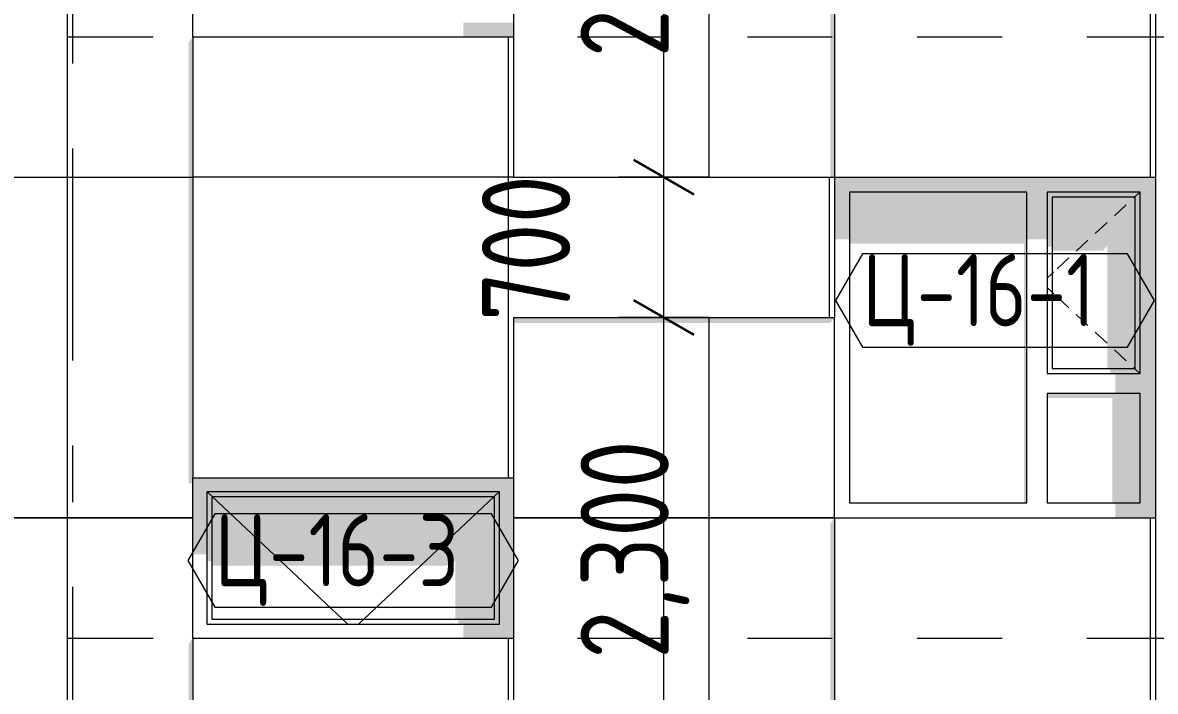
# Model space of a CAD drawing. Header units: millimetres. Extents: x 18162 to 7085488, y 72188 to 247925.
# Drawn here: x 4822692 to 4828340, y 97572 to 100907 of the extents above; entities that cross this region are included whole.
import ezdxf
from ezdxf.enums import TextEntityAlignment as Align

# ---------------------------------------------------------------- set-up
doc = ezdxf.new("R2010")
doc.units = ezdxf.units.MM
doc.header["$MEASUREMENT"] = 0
doc.linetypes.add('Dashed', pattern=[423.333333, 211.666667, -211.666667])
doc.linetypes.add('Double Dashed', pattern=[1093.611073, 529.166651, -211.666656, 141.111112, -211.666656])
for name, color, linetype in [('Archicad Windows', 7, 'Continuous'), ('Structural - Bearing', 7, 'Continuous'), ('Structural - Grid', 7, 'Continuous')]:
    doc.layers.add(name, color=color, linetype=linetype)
doc.styles.add('GENERATED_STYLE_3', font='', dxfattribs={"width": 0.8})
doc.styles.get('GENERATED_STYLE_3').set_extended_font_data('ISOCPEUR MON')
doc.dimstyles.new('GENERATED_STYLE__16', dxfattribs={"dimtxt": 440.00001, "dimasz": 228, "dimexe": 0.18, "dimexo": 0.0625, "dimgap": 0, "dimtad": 1, "dimdec": 0, "dimzin": 0, "dimdsep": 46, "dimtxsty": 'GENERATED_STYLE_3', "dimblk": 'ARROWHEAD_2', "dimblk1": 'ARROWHEAD_2', "dimblk2": 'ARROWHEAD_2', "dimcen": 0.09, "dimse1": 1, "dimse2": 1, "dimclrd": 13, "dimclre": 13, "dimclrt": 13, "dimadec": 0, "dimazin": 0, "dimtfac": 1, "dimtdec": 4, "dimtmove": 0, "dimatfit": 3, "dimfxl": 1, "dimtolj": 1, "dimtzin": 0, "dimarcsym": 0})

# ---------------------------------------------------------------- blocks, each defined once
blk = doc.blocks.new('*X1780', base_point=(4860813, 82836.7))
at = {"layer": 'Structural - Bearing', "color": 8, "linetype": 'Continuous', "lineweight": 13}
blk.add_line((4822913, 97736.7), (4822913, 95436.7), dxfattribs=at)
blk = doc.blocks.new('*X1784', base_point=(4860813, 82836.7))
at = {"layer": 'Structural - Bearing', "color": 8, "linetype": 'Continuous', "lineweight": 13}
for p, q in [((4826113, 97736.7), (4826113, 97136.7)), ((4825139.5, 97136.7), (4825613, 97136.7)), ((4825613, 97136.7), (4826113, 97136.7)), ((4826113, 97136.7), (4826739.5, 97136.7))]:
    blk.add_line(p, q, dxfattribs=at)
blk = doc.blocks.new('*X1791', base_point=(4860813, 82836.7))
at = {"layer": 'Structural - Bearing', "color": 8, "linetype": 'Continuous', "lineweight": 13}
for p, q in [((4822913, 100736.7), (4822913, 98436.7)), ((4822501.9, 100136.7), (4822913, 100136.7)), ((4822913, 100136.7), (4823539.5, 100136.7)), ((4822913, 98436.7), (4822501.9, 98436.7)), ((4822501.9, 98436.7), (4822913, 98436.7)), ((4822913, 98436.7), (4823539.5, 98436.7)), ((4822913, 98436.7), (4822913, 97836.7)), ((4823539.5, 98436.7), (4822913, 98436.7)), ((4822913, 97836.7), (4822913, 97736.7))]:
    blk.add_line(p, q, dxfattribs=at)
blk = doc.blocks.new('*X1792', base_point=(4860813, 82836.7))
at = {"layer": 'Structural - Bearing', "color": 8, "linetype": 'Continuous', "lineweight": 13}
for p, q in [((4826113, 99436.7), (4826113, 98436.7)), ((4825139.5, 98436.7), (4825613, 98436.7)), ((4825613, 98436.7), (4825139.5, 98436.7)), ((4826113, 98436.7), (4825613, 98436.7)), ((4825613, 98436.7), (4826113, 98436.7)), ((4826113, 98436.7), (4826739.5, 98436.7)), ((4826113, 98436.7), (4826113, 97836.7)), ((4826739.5, 98436.7), (4826113, 98436.7)), ((4826113, 97836.7), (4826113, 97736.7))]:
    blk.add_line(p, q, dxfattribs=at)
blk = doc.blocks.new('*X1793', base_point=(4860813, 82836.7))
at = {"layer": 'Structural - Bearing', "color": 8, "linetype": 'Continuous', "lineweight": 13}
for p, q in [((4826113, 100736.7), (4826113, 100136.7)), ((4825139.5, 100136.7), (4825613, 100136.7)), ((4825613, 100136.7), (4826113, 100136.7)), ((4826113, 100136.7), (4826739.5, 100136.7))]:
    blk.add_line(p, q, dxfattribs=at)
blk = doc.blocks.new('*X1798', base_point=(4860813, 82836.7))
at = {"layer": 'Structural - Bearing', "color": 8, "linetype": 'Continuous', "lineweight": 13}
for p, q in [((4822913, 101436.7), (4822913, 100836.7)), ((4822913, 100836.7), (4822913, 100736.7))]:
    blk.add_line(p, q, dxfattribs=at)
blk = doc.blocks.new('*X1799', base_point=(4860813, 82836.7))
at = {"layer": 'Structural - Bearing', "color": 8, "linetype": 'Continuous', "lineweight": 13}
for p, q in [((4826113, 102436.7), (4826113, 101436.7)), ((4825139.5, 101436.7), (4825613, 101436.7)), ((4825613, 101436.7), (4825139.5, 101436.7)), ((4826113, 101436.7), (4825613, 101436.7)), ((4825613, 101436.7), (4826113, 101436.7)), ((4826113, 101436.7), (4826739.5, 101436.7)), ((4826113, 101436.7), (4826113, 100836.7)), ((4826739.5, 101436.7), (4826113, 101436.7)), ((4826113, 100836.7), (4826113, 100736.7))]:
    blk.add_line(p, q, dxfattribs=at)
blk = doc.blocks.new('*X1994', base_point=(4860813, 82836.7))
at = {"layer": 'Structural - Bearing', "color": 7, "linetype": 'Continuous', "lineweight": 9}
for p, q in [((4825113, 97836.7), (4825113, 95636.7)), ((4824013, 97136.7), (4823539.5, 97136.7)), ((4825113, 97136.7), (4824013, 97136.7)), ((4825139.5, 97136.7), (4825113, 97136.7))]:
    blk.add_line(p, q, dxfattribs=at)
blk = doc.blocks.new('*X1995', base_point=(4860813, 82836.7))
at = {"layer": 'Structural - Bearing', "color": 7, "linetype": 'Continuous', "lineweight": 9}
for p, q in [((4825113, 100836.7), (4825113, 98636.7)), ((4824013, 100136.7), (4823539.5, 100136.7)), ((4825113, 100136.7), (4824013, 100136.7)), ((4825139.5, 100136.7), (4825113, 100136.7))]:
    blk.add_line(p, q, dxfattribs=at)
blk = doc.blocks.new('*X2010', base_point=(4860813, 82836.7))
at = {"layer": 'Structural - Bearing', "color": 7, "linetype": 'Continuous', "lineweight": 9}
blk.add_line((4826713, 100136.7), (4826713, 99436.7), dxfattribs=at)
blk = doc.blocks.new('*X2023', base_point=(4860813, 82836.7))
at = {"layer": 'Structural - Bearing', "color": 7, "linetype": 'Continuous', "lineweight": 9}
for p, q in [((4828313, 98436.7), (4828313, 97836.7)), ((4828313, 97836.7), (4828313, 97136.7))]:
    blk.add_line(p, q, dxfattribs=at)
blk = doc.blocks.new('*X2024', base_point=(4860813, 82836.7))
at = {"layer": 'Structural - Bearing', "color": 7, "linetype": 'Continuous', "lineweight": 9}
for p, q in [((4828313, 101436.7), (4828313, 100836.7)), ((4828313, 100836.7), (4828313, 100136.7))]:
    blk.add_line(p, q, dxfattribs=at)
blk = doc.blocks.new('*D2130', base_point=(4860813, 82836.7))
at = {"color": 13, "linetype": 'Continuous', "lineweight": 13}
for p, q in [((4825888.1, 97136.7), (4825888.1, 99436.7)), ((4826113.1, 97136.7), (4825663.1, 97136.7)), ((4825888.1, 96436.7), (4825888.1, 97136.7)), ((4826113.1, 96436.7), (4825663.1, 96436.7))]:
    blk.add_line(p, q, dxfattribs=at)
at = {"color": 12, "linetype": 'Continuous', "lineweight": 35}
for p, q in [((4825738.1, 97223.3), (4826038.1, 97050.1)), ((4825738.1, 96523.3), (4826038.1, 96350.1))]:
    blk.add_line(p, q, dxfattribs=at)
blk = doc.blocks.new('ARROWHEAD_2')
at = {"color": 0, "linetype": 'Continuous', "lineweight": 0}
for p, q in [((-0.378, -0.655), (0.378, 0.655)), ((0, 0), (-1, 0))]:
    blk.add_line(p, q, dxfattribs=at)
blk = doc.blocks.new('*D2131', base_point=(4860813, 82836.7))
at = {"color": 12, "linetype": 'Continuous', "lineweight": 35}
for p, q in [((4825738.1, 99523.3), (4826038.1, 99350.1)), ((4825738.1, 97223.3), (4826038.1, 97050.1))]:
    blk.add_line(p, q, dxfattribs=at)
at = {"color": 13, "linetype": 'Continuous', "lineweight": 13}
for p, q in [((4826113.1, 99436.7), (4825663.1, 99436.7)), ((4825888.1, 97136.7), (4825888.1, 99436.7))]:
    blk.add_line(p, q, dxfattribs=at)
at = {"color": 13, "lineweight": 13, "char_height": 440, "attachment_point": 7, "rotation": 90, "style": 'GENERATED_STYLE_3'}
for s, insert in [('\\A1;{\\pql;\\fISOCPEUR MON|b0|i0|c0|p0;\\W0.800000;700}', (4825421.8, 99417.8)), ('\\A1;{\\pql;\\fISOCPEUR MON|b0|i0|c0|p0;\\W0.800000;2,300}', (4826015.7, 97733.4))]:
    blk.add_mtext(s, dxfattribs=dict(at, insert=insert))
blk = doc.blocks.new('*D2132', base_point=(4860813, 82836.7))
at = {"color": 12, "linetype": 'Continuous', "lineweight": 35}
for p, q in [((4825738.1, 100223.3), (4826038.1, 100050.1)), ((4825738.1, 99523.3), (4826038.1, 99350.1))]:
    blk.add_line(p, q, dxfattribs=at)
at = {"color": 13, "linetype": 'Continuous', "lineweight": 13}
for p, q in [((4826113.1, 100136.7), (4825663.1, 100136.7)), ((4825888.1, 99436.7), (4825888.1, 100136.7)), ((4826113.1, 99436.7), (4825663.1, 99436.7))]:
    blk.add_line(p, q, dxfattribs=at)
blk = doc.blocks.new('*D2133', base_point=(4860813, 82836.7))
at = {"color": 12, "linetype": 'Continuous', "lineweight": 35}
for p, q in [((4825738.1, 102523.3), (4826038.1, 102350.1)), ((4825738.1, 100223.3), (4826038.1, 100050.1))]:
    blk.add_line(p, q, dxfattribs=at)
at = {"color": 13, "linetype": 'Continuous', "lineweight": 13}
for p, q in [((4826113.1, 102436.7), (4825663.1, 102436.7)), ((4825888.1, 100136.7), (4825888.1, 102436.7)), ((4826113.1, 100136.7), (4825663.1, 100136.7))]:
    blk.add_line(p, q, dxfattribs=at)
at = {"color": 13, "lineweight": 13, "char_height": 440, "attachment_point": 7, "rotation": 90, "style": 'GENERATED_STYLE_3'}
for s, insert in [('\\A1;{\\pql;\\fISOCPEUR MON|b0|i0|c0|p0;\\W0.800000;700}', (4825421.8, 102417.8)), ('\\A1;{\\pql;\\fISOCPEUR MON|b0|i0|c0|p0;\\W0.800000;2,300}', (4826015.7, 100733.4))]:
    blk.add_mtext(s, dxfattribs=dict(at, insert=insert))
blk = doc.blocks.new('Label_13_3', base_point=(4827539.5, 99286.7))
at = {"color": 13, "linetype": 'Continuous', "lineweight": 13, "flags": 128}
blk.add_lwpolyline([(4826744.4, 99520.9), (4826878.5, 99288.7), (4828200.6, 99288.7), (4828334.7, 99520.9), (4828200.6, 99753.2), (4826878.5, 99753.2)], close=True, dxfattribs=at)
at = {"color": 13, "lineweight": 13, "insert": (4826878.5, 99752.5), "char_height": 360, "attachment_point": 1, "style": 'GENERATED_STYLE_3'}
blk.add_mtext('\\A1;{\\pql;\\pt0,253000;\\fISOCPEUR MON|b0|i0|c0|p0;\\W0.800000;Ц-16-1\\fISOCPEUR MON|b0|i0|c0|p0;\\W0.800000;\\A1{\\H.66x;\\S^  ;}\\fISOCPEUR MON|b0|i0|c0|p0;\\W0.800000;\\fISOCPEUR MON|b0|i0|c0|p0;\\W0.800000;\\A1{\\H.66x;\\S^  ;}\\fISOCPEUR MON|b0|i0|c0|p0;\\W0.800000; \\fISOCPEUR MON|b0|i0|c0|p0;\\W0.800000;\\fISOCPEUR MON|b0|i0|c0|p0;\\W0.800000;\\fISOCPEUR MON|b0|i0|c0|p0;\\W0.800000;\\fISOCPEUR MON|b0|i0|c0|p0;\\W0.800000;\\fISOCPEUR MON|b0|i0|c0|p0;\\W0.800000;\\fISOCPEUR MON|b0|i0|c0|p0;\\W0.800000;\\fISOCPEUR MON|b0|i0|c0|p0;\\W0.800000;\\fISOCPEUR MON|b0|i0|c0|p0;\\W0.800000;\\fISOCPEUR MON|b0|i0|c0|p0;\\W0.800000;\\fISOCPEUR MON|b0|i0|c0|p0;\\W0.800000;\\fISOCPEUR MON|b0|i0|c0|p0;\\W0.800000;\\fISOCPEUR MON|b0|i0|c0|p0;\\W0.800000;\\fISOCPEUR MON|b0|i0|c0|p0;\\W0.800000;\\fISOCPEUR MON|b0|i0|c0|p0;\\W0.800000;\\fISOCPEUR MON|b0|i0|c0|p0;\\W0.800000;\\fISOCPEUR MON|b0|i0|c0|p0;\\W0.800000;\\fISOCPEUR MON|b0|i0|c0|p0;\\W0.800000;\\fISOCPEUR MON|b0|i0|c0|p0;\\W0.800000;\\fISOCPEUR MON|b0|i0|c0|p0;\\W0.800000;\\fISOCPEUR MON|b0|i0|c0|p0;\\W0.800000;\\fISOCPEUR MON|b0|i0|c0|p0;\\W0.800000;\\fISOCPEUR MON|b0|i0|c0|p0;\\W0.800000;\\fISOCPEUR MON|b0|i0|c0|p0;\\W0.800000;\\fISOCPEUR MON|b0|i0|c0|p0;\\W0.800000;\\fISOCPEUR MON|b0|i0|c0|p0;\\W0.800000;\\fISOCPEUR MON|b0|i0|c0|p0;\\W0.800000;\\fISOCPEUR MON|b0|i0|c0|p0;\\W0.800000;\\fISOCPEUR MON|b0|i0|c0|p0;\\W0.800000;\\fISOCPEUR MON|b0|i0|c0|p0;\\W0.800000;\\fISOCPEUR MON|b0|i0|c0|p0;\\W0.800000;\\fISOCPEUR MON|b0|i0|c0|p0;\\W0.800000;\\fISOCPEUR MON|b0|i0|c0|p0;\\W0.800000;\\fISOCPEUR MON|b0|i0|c0|p0;\\W0.800000;\\fISOCPEUR MON|b0|i0|c0|p0;\\W0.800000;\\fISOCPEUR MON|b0|i0|c0|p0;\\W0.800000;\\fISOCPEUR MON|b0|i0|c0|p0;\\W0.800000;\\fISOCPEUR MON|b0|i0|c0|p0;\\W0.800000;\\fISOCPEUR MON|b0|i0|c0|p0;\\W0.800000;\\fISOCPEUR MON|b0|i0|c0|p0;\\W0.800000;\\fISOCPEUR MON|b0|i0|c0|p0;\\W0.800000;\\fISOCPEUR MON|b0|i0|c0|p0;\\W0.800000;\\fISOCPEUR MON|b0|i0|c0|p0;\\W0.800000;\\fISOCPEUR MON|b0|i0|c0|p0;\\W0.800000;}', dxfattribs=at)
blk = doc.blocks.new('Label_15_3', base_point=(4824339.5, 97989.7))
at = {"color": 13, "linetype": 'Continuous', "lineweight": 13, "flags": 128}
blk.add_lwpolyline([(4823515.6, 98224), (4823649.7, 97991.7), (4825029.3, 97991.7), (4825163.4, 98224), (4825029.3, 98456.2), (4823649.7, 98456.2)], close=True, dxfattribs=at)
at = {"color": 13, "lineweight": 13, "insert": (4823649.7, 98455.5), "char_height": 360, "attachment_point": 1, "style": 'GENERATED_STYLE_3'}
blk.add_mtext('\\A1;{\\pql;\\pt0,253000;\\fISOCPEUR MON|b0|i0|c0|p0;\\W0.800000;Ц-16-3\\fISOCPEUR MON|b0|i0|c0|p0;\\W0.800000;\\A1{\\H.66x;\\S^  ;}\\fISOCPEUR MON|b0|i0|c0|p0;\\W0.800000;\\fISOCPEUR MON|b0|i0|c0|p0;\\W0.800000;\\A1{\\H.66x;\\S^  ;}\\fISOCPEUR MON|b0|i0|c0|p0;\\W0.800000; \\fISOCPEUR MON|b0|i0|c0|p0;\\W0.800000;\\fISOCPEUR MON|b0|i0|c0|p0;\\W0.800000;\\fISOCPEUR MON|b0|i0|c0|p0;\\W0.800000;\\fISOCPEUR MON|b0|i0|c0|p0;\\W0.800000;\\fISOCPEUR MON|b0|i0|c0|p0;\\W0.800000;\\fISOCPEUR MON|b0|i0|c0|p0;\\W0.800000;\\fISOCPEUR MON|b0|i0|c0|p0;\\W0.800000;\\fISOCPEUR MON|b0|i0|c0|p0;\\W0.800000;\\fISOCPEUR MON|b0|i0|c0|p0;\\W0.800000;\\fISOCPEUR MON|b0|i0|c0|p0;\\W0.800000;\\fISOCPEUR MON|b0|i0|c0|p0;\\W0.800000;\\fISOCPEUR MON|b0|i0|c0|p0;\\W0.800000;\\fISOCPEUR MON|b0|i0|c0|p0;\\W0.800000;\\fISOCPEUR MON|b0|i0|c0|p0;\\W0.800000;\\fISOCPEUR MON|b0|i0|c0|p0;\\W0.800000;\\fISOCPEUR MON|b0|i0|c0|p0;\\W0.800000;\\fISOCPEUR MON|b0|i0|c0|p0;\\W0.800000;\\fISOCPEUR MON|b0|i0|c0|p0;\\W0.800000;\\fISOCPEUR MON|b0|i0|c0|p0;\\W0.800000;\\fISOCPEUR MON|b0|i0|c0|p0;\\W0.800000;\\fISOCPEUR MON|b0|i0|c0|p0;\\W0.800000;\\fISOCPEUR MON|b0|i0|c0|p0;\\W0.800000;\\fISOCPEUR MON|b0|i0|c0|p0;\\W0.800000;\\fISOCPEUR MON|b0|i0|c0|p0;\\W0.800000;\\fISOCPEUR MON|b0|i0|c0|p0;\\W0.800000;\\fISOCPEUR MON|b0|i0|c0|p0;\\W0.800000;\\fISOCPEUR MON|b0|i0|c0|p0;\\W0.800000;\\fISOCPEUR MON|b0|i0|c0|p0;\\W0.800000;\\fISOCPEUR MON|b0|i0|c0|p0;\\W0.800000;\\fISOCPEUR MON|b0|i0|c0|p0;\\W0.800000;\\fISOCPEUR MON|b0|i0|c0|p0;\\W0.800000;\\fISOCPEUR MON|b0|i0|c0|p0;\\W0.800000;\\fISOCPEUR MON|b0|i0|c0|p0;\\W0.800000;\\fISOCPEUR MON|b0|i0|c0|p0;\\W0.800000;\\fISOCPEUR MON|b0|i0|c0|p0;\\W0.800000;\\fISOCPEUR MON|b0|i0|c0|p0;\\W0.800000;\\fISOCPEUR MON|b0|i0|c0|p0;\\W0.800000;\\fISOCPEUR MON|b0|i0|c0|p0;\\W0.800000;\\fISOCPEUR MON|b0|i0|c0|p0;\\W0.800000;\\fISOCPEUR MON|b0|i0|c0|p0;\\W0.800000;\\fISOCPEUR MON|b0|i0|c0|p0;\\W0.800000;\\fISOCPEUR MON|b0|i0|c0|p0;\\W0.800000;\\fISOCPEUR MON|b0|i0|c0|p0;\\W0.800000;}', dxfattribs=at)
blk = doc.blocks.new('Standard grid marker[370]_3', base_point=(4822939.5, 142836.7))
at = {"layer": 'Structural - Grid', "color": 13, "linetype": 'Double Dashed', "lineweight": 13, "ltscale": 2}
blk.add_line((4822939.5, 141836.7), (4822939.5, 80336.7), dxfattribs=at)
at = {"layer": 'Structural - Grid', "color": 13, "lineweight": 13, "style": 'GENERATED_STYLE_3'}
blk.add_attdef('AC_MarkerText_1', text='', height=500, rotation=360, dxfattribs=at).set_placement((4822939.5, 78986.7), align=Align.TOP_CENTER)

msp = doc.modelspace()

# ---------------------------------------------------------------- hatches: boundary and pattern name
at = {"layer": 'Archicad Windows', "linetype": 'Continuous', "lineweight": 0}
for points in [[(4825139.5, 100906.7), (4824889.5, 100906.7), (4824889.5, 100836.7), (4825139.5, 100836.7)], [(4827699.5, 100061.7), (4827799.5, 100061.7), (4828264.5, 100061.7), (4828339.5, 100061.7), (4828339.5, 100136.7), (4826739.5, 100136.7), (4826739.5, 100061.7), (4826814.5, 100061.7)], [(4826814.5, 100061.7), (4826739.5, 100061.7), (4826739.5, 99825.6), (4826814.5, 99825.6)], [(4827699.5, 100061.7), (4826814.5, 100061.7), (4826814.5, 99804.3), (4827684.5, 99804.3), (4827684.5, 98511.7), (4827699.5, 98511.7)], [(4827699.5, 100061.7), (4827699.5, 99825.6), (4827799.5, 99825.6), (4827799.5, 100061.7)], [(4828264.5, 100061.7), (4827799.5, 100061.7), (4827799.5, 100036.7), (4827824.5, 100036.7), (4828239.5, 100036.7), (4828264.5, 100036.7)], [(4827799.5, 100036.7), (4827799.5, 99790.2), (4827824.5, 99790.2), (4827824.5, 100036.7)], [(4828239.5, 100036.7), (4827824.5, 100036.7), (4827824.5, 99769), (4828079.5, 99769), (4828099.5, 99797.3), (4828099.5, 99181.7), (4828239.5, 99181.7)], [(4828239.5, 99181.7), (4828264.5, 99181.7), (4828264.5, 100036.7), (4828239.5, 100036.7)], [(4828264.5, 99156.7), (4828264.5, 99056.7), (4828264.5, 98511.7), (4828339.5, 98511.7), (4828339.5, 100061.7), (4828264.5, 100061.7)], [(4828114.5, 99181.7), (4828114.5, 99156.7), (4828264.5, 99156.7), (4828264.5, 99181.7)], [(4828264.5, 99156.7), (4828139.5, 99156.7), (4828139.5, 99056.7), (4828264.5, 99056.7)], [(4828264.5, 99056.7), (4827799.5, 99056.7), (4827799.5, 99035.5), (4828124.5, 99035.5), (4828124.5, 98511.7), (4828264.5, 98511.7)], [(4823539.5, 98566.7), (4823609.5, 98566.7), (4825069.5, 98566.7), (4825139.5, 98566.7), (4825139.5, 98636.7), (4823539.5, 98636.7)], [(4823609.5, 98566.7), (4823539.5, 98566.7), (4823539.5, 98254.8), (4823609.5, 98254.8)], [(4823609.5, 98566.7), (4823609.5, 98541.7), (4823634.5, 98541.7), (4825044.5, 98541.7), (4825069.5, 98541.7), (4825069.5, 98566.7)], [(4825139.5, 98566.7), (4825069.5, 98566.7), (4825069.5, 97906.7), (4825139.5, 97906.7)], [(4823609.5, 98541.7), (4823609.5, 98219.5), (4823634.5, 98219.5), (4823634.5, 98541.7)], [(4823634.5, 98198.3), (4824829.5, 98198.3), (4824849.5, 98226.6), (4824849.5, 97931.7), (4825044.5, 97931.7), (4825044.5, 98541.7), (4823634.5, 98541.7)], [(4825044.5, 98541.7), (4825044.5, 97931.7), (4825069.5, 97931.7), (4825069.5, 98541.7)], [(4828139.5, 98436.7), (4828339.5, 98436.7), (4828339.5, 98511.7), (4828139.5, 98511.7)], [(4825069.5, 97931.7), (4824864.5, 97931.7), (4824864.5, 97906.7), (4825069.5, 97906.7)], [(4825139.5, 97906.7), (4824889.5, 97906.7), (4824889.5, 97836.7), (4825139.5, 97836.7)]]:
    msp.add_hatch(color=49, dxfattribs=at).paths.add_polyline_path(points)
at = {"layer": 'Structural - Bearing', "linetype": 'Continuous', "lineweight": 0}
for points in [[(4826739.5, 101436.7), (4826719.5, 101408.4), (4826719.5, 100736.7), (4826739.5, 100736.7)], [(4823539.5, 100836.7), (4823519.5, 100808.4), (4823519.5, 100736.7), (4823539.5, 100736.7)], [(4823539.5, 100736.7), (4823519.5, 100736.7), (4823519.5, 98608.4), (4823539.5, 98608.4)], [(4826719.5, 100736.7), (4826719.5, 100136.7), (4826739.5, 100136.7), (4826739.5, 100736.7)], [(4825139.5, 99436.7), (4825139.5, 99408.4), (4826719.5, 99408.4), (4826739.5, 99436.7)], [(4826719.5, 98408.4), (4826719.5, 97736.7), (4826739.5, 97736.7), (4826739.5, 98436.7)], [(4823519.5, 97736.7), (4823539.5, 97736.7), (4823539.5, 97836.7), (4823519.5, 97808.4)], [(4823539.5, 97736.7), (4823519.5, 97736.7), (4823519.5, 95608.4), (4823539.5, 95608.4)], [(4826719.5, 97736.7), (4826719.5, 97136.7), (4826739.5, 97136.7), (4826739.5, 97736.7)]]:
    msp.add_hatch(color=49, dxfattribs=at).paths.add_polyline_path(points)

# ---------------------------------------------------------------- linework, layer by layer
at = {"color": 8, "linetype": 'Dashed', "lineweight": 13, "ltscale": 2}
for p, q in [((4805138.5, 100836.7), (4846132, 100836.7)), ((4805138.5, 97836.7), (4846132, 97836.7))]:
    msp.add_line(p, q, dxfattribs=at)
at = {"layer": 'Archicad Windows', "color": 7, "linetype": 'Continuous', "lineweight": 13}
for p, q in [((4823539.5, 100836.7), (4823539.5, 101636.7)), ((4825139.5, 101636.7), (4825139.5, 100836.7)), ((4828339.5, 100136.7), (4828339.5, 98436.7)), ((4826739.5, 98436.7), (4826739.5, 99436.7)), ((4823539.5, 97836.7), (4823539.5, 98636.7)), ((4825139.5, 98636.7), (4825139.5, 97836.7))]:
    msp.add_line(p, q, dxfattribs=at)
at = {"layer": 'Archicad Windows', "color": 7, "linetype": 'Continuous', "lineweight": 9}
for p, q in [((4826814.5, 100061.7), (4826814.5, 98511.7)), ((4827699.5, 100061.7), (4826814.5, 100061.7)), ((4827699.5, 98511.7), (4827699.5, 100061.7)), ((4827799.5, 100061.7), (4827799.5, 99156.7)), ((4828264.5, 100061.7), (4827799.5, 100061.7)), ((4827824.5, 100036.7), (4827824.5, 99181.7)), ((4828239.5, 100036.7), (4827824.5, 100036.7)), ((4828235.6, 100036.7), (4828230.9, 100032.3)), ((4828262.6, 100061.7), (4828235.6, 100036.7)), ((4828239.5, 99181.7), (4828239.5, 100036.7)), ((4828264.5, 99156.7), (4828264.5, 100061.7)), ((4828194.2, 99998.3), (4828135.5, 99943.9)), ((4828098.9, 99909.9), (4828040.2, 99855.5)), ((4828003.5, 99821.5), (4827944.9, 99767.1)), ((4827908.2, 99733.1), (4827849.5, 99678.7)), ((4827824.5, 99655.5), (4827799.5, 99632.4)), ((4827833.2, 99663.6), (4827824.5, 99655.5)), ((4827824.5, 99562.8), (4827799.5, 99586)), ((4827833.2, 99554.8), (4827824.5, 99562.8)), ((4827908.2, 99485.2), (4827849.5, 99539.6)), ((4828003.5, 99396.8), (4827944.9, 99451.2)), ((4828098.9, 99308.5), (4828040.2, 99362.9)), ((4828194.2, 99220.1), (4828135.5, 99274.5)), ((4827824.5, 99181.7), (4828239.5, 99181.7)), ((4828235.6, 99181.7), (4828230.9, 99186.1)), ((4828262.6, 99156.7), (4828235.6, 99181.7)), ((4827799.5, 99156.7), (4828264.5, 99156.7)), ((4827799.5, 99056.7), (4827799.5, 98511.7)), ((4828264.5, 99056.7), (4827799.5, 99056.7)), ((4828264.5, 98511.7), (4828264.5, 99056.7)), ((4823609.5, 98566.7), (4823609.5, 97906.7)), ((4825069.5, 98566.7), (4823609.5, 98566.7)), ((4823611.1, 98566.7), (4823637.7, 98541.7)), ((4825067.9, 98566.7), (4825041.3, 98541.7)), ((4825069.5, 97906.7), (4825069.5, 98566.7)), ((4823634.5, 98541.7), (4823634.5, 97931.7)), ((4825044.5, 98541.7), (4823634.5, 98541.7)), ((4823637.7, 98541.7), (4824286.3, 97931.7)), ((4825041.3, 98541.7), (4824392.7, 97931.7)), ((4825044.5, 97931.7), (4825044.5, 98541.7)), ((4826814.5, 98511.7), (4827699.5, 98511.7)), ((4827799.5, 98511.7), (4828264.5, 98511.7)), ((4823609.5, 97906.7), (4825069.5, 97906.7)), ((4823634.5, 97931.7), (4825044.5, 97931.7)), ((4824286.3, 97931.7), (4824312.9, 97906.7)), ((4824392.7, 97931.7), (4824366.1, 97906.7))]:
    msp.add_line(p, q, dxfattribs=at)
at = {"layer": 'Structural - Bearing', "color": 7, "linetype": 'Continuous', "lineweight": 13}
for p, q in [((4826739.5, 101436.7), (4826739.5, 100136.7)), ((4828339.5, 101436.7), (4828339.5, 100136.7)), ((4823539.5, 100836.7), (4825139.5, 100836.7)), ((4823539.5, 100836.7), (4823539.5, 98636.7)), ((4825139.5, 100836.7), (4825139.5, 100136.7)), ((4825139.5, 100136.7), (4826739.5, 100136.7)), ((4826739.5, 100136.7), (4826739.5, 99436.7)), ((4826739.5, 100136.7), (4828339.5, 100136.7)), ((4825139.5, 99436.7), (4825139.5, 98636.7)), ((4825139.5, 99436.7), (4826739.5, 99436.7)), ((4823539.5, 98636.7), (4825139.5, 98636.7)), ((4826739.5, 98436.7), (4828339.5, 98436.7)), ((4826739.5, 98436.7), (4826739.5, 97136.7)), ((4828339.5, 98436.7), (4828339.5, 97136.7)), ((4823539.5, 97836.7), (4825139.5, 97836.7)), ((4823539.5, 97836.7), (4823539.5, 95636.7)), ((4825139.5, 97836.7), (4825139.5, 97136.7))]:
    msp.add_line(p, q, dxfattribs=at)

# ---------------------------------------------------------------- block references
at = {"color": 12, "linetype": 'Continuous', "lineweight": 13}
for name, p in [('Label_13_3', (4827539.5, 99286.7)), ('Label_15_3', (4824339.5, 97989.7))]:
    msp.add_blockref(name, p, dxfattribs=at)
at = {"layer": 'Structural - Bearing', "lineweight": 0}
for name in ['*X1798', '*X1799', '*X2024', '*X1995', '*X1791', '*X1793', '*X2010', '*X1792', '*X2023', '*X1994', '*X1780', '*X1784']:
    msp.add_blockref(name, (4860813, 82836.7), dxfattribs=at)
at = {"layer": 'Structural - Grid', "color": 13, "linetype": 'Continuous', "lineweight": 13}
msp.add_blockref('Standard grid marker[370]_3', (4822939.5, 142836.7), dxfattribs=at)

# ---------------------------------------------------------------- dimensions: what is measured, and where the dimension line sits
at = {"color": 13, "linetype": 'Continuous', "lineweight": 13}
for base, p1, p2, picture, middle in [((4825888.1, 102436.7), (4825139.5, 100136.7), (4825139.5, 102436.7), '*D2133', (4825580.1, 101470.4)), ((4825888.1, 99436.7), (4825139.5, 97136.7), (4825139.5, 99436.7), '*D2131', (4825580.1, 98470.4)), ((4825888.1, 100136.7), (4825139.5, 99436.7), (4825139.5, 100136.7), '*D2132', (4825074.1, 99920.1)), ((4825888.1, 97136.7), (4825139.5, 96436.7), (4825139.5, 97136.7), '*D2130', (4825074.1, 96920.1))]:
    dim = msp.add_linear_dim(base=base, p1=p1, p2=p2, angle=90, dimstyle='GENERATED_STYLE__16', dxfattribs=at)
    dim.commit()
    dim.dimension.update_dxf_attribs({"geometry": picture, "text_midpoint": middle, "dimtype": 160, "text_rotation": 90})

doc.saveas('drawing.dxf')
